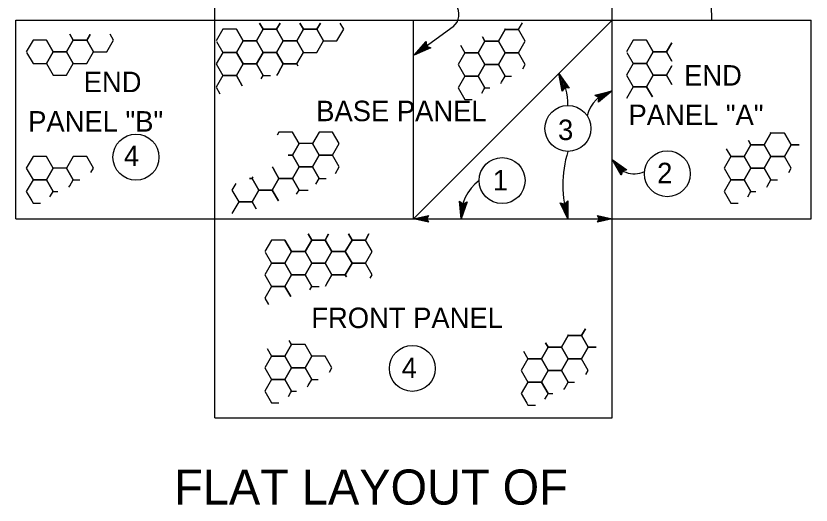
# Model space of a CAD drawing. Extents: x -894 to 866, y -472 to 714.
# Drawn here: x -239.3 to 32.7, y -201 to -33.7 of the extents above; entities that cross this region are included whole.
import ezdxf

# ---------------------------------------------------------------- set-up
doc = ezdxf.new("R2010")
doc.units = 0
for name, color, linetype in [('56 Stage 3 Anno', 7, 'Continuous'), ('57 Undefined', 7, 'Continuous'), ('60 Nongeo Data', 7, 'Continuous')]:
    doc.layers.add(name, color=color, linetype=linetype)

msp = doc.modelspace()

# ---------------------------------------------------------------- linework, layer by layer
at = {"layer": '56 Stage 3 Anno'}
for p, q in [((-89.81, -37.42), (-103.11, -47.09)), ((-103.11, -47.09), (-99.04, -42.49)), ((-101.99, -46.27), (-99.02, -42.92)), ((-100.88, -45.47), (-98.96, -43.3)), ((-99.04, -42.49), (-99.04, -42.49)), ((-99.04, -42.49), (-98.91, -44.03)), ((-97.47, -44.65), (-103.11, -47.09)), ((-97.86, -44.49), (-102, -46.28)), ((-98.26, -44.33), (-100.88, -45.47)), ((-99.76, -44.66), (-98.94, -43.73)), ((-98.6, -44.16), (-99.76, -44.66)), ((-98.91, -44.03), (-97.47, -44.65)), ((-97.47, -44.65), (-97.47, -44.65)), ((-103.11, -47.09), (-103.11, -47.09)), ((-52.5, -59.45), (-53.64, -53.41)), ((-53.64, -53.41), (-53.64, -53.41)), ((-53.64, -53.41), (-50.05, -58.4)), ((-52.26, -59.11), (-53.1, -54.68)), ((-53.09, -54.69), (-50.47, -58.32)), ((-52.02, -58.75), (-52.55, -55.95)), ((-52.55, -55.95), (-50.86, -58.3)), ((-51.59, -58.19), (-52.5, -59.45)), ((-52.5, -59.45), (-52.5, -59.45)), ((-51.78, -58.45), (-52.01, -57.22)), ((-52.01, -57.22), (-51.29, -58.22)), ((-50.05, -58.4), (-51.59, -58.19)), ((-50.05, -58.4), (-50.05, -58.4)), ((-41.31, -60.83), (-35.36, -59.3)), ((-35.36, -59.3), (-40.1, -63.21)), ((-35.36, -59.3), (-35.36, -59.3)), ((-39.99, -61.66), (-41.31, -60.83)), ((-41.31, -60.83), (-41.31, -60.83)), ((-40.96, -61.05), (-36.59, -59.93)), ((-40.58, -61.27), (-37.82, -60.56)), ((-40.27, -61.5), (-39.05, -61.18)), ((-40.1, -63.21), (-39.99, -61.66)), ((-36.59, -59.94), (-40.05, -62.79)), ((-37.82, -60.56), (-40.05, -62.4)), ((-39.05, -61.18), (-40, -61.97)), ((-40.1, -63.21), (-40.1, -63.21)), ((-32.33, -88.18), (-35.36, -82.83)), ((-35.36, -82.83), (-35.36, -82.83)), ((-35.36, -82.83), (-30.35, -86.39)), ((-32.21, -87.78), (-34.43, -83.85)), ((-34.42, -83.86), (-30.77, -86.45)), ((-32.1, -87.36), (-33.51, -84.88)), ((-33.51, -84.88), (-31.15, -86.55)), ((-31.96, -87), (-32.58, -85.9)), ((-32.58, -85.9), (-31.57, -86.62)), ((-31.87, -86.68), (-32.33, -88.18)), ((-30.35, -86.39), (-31.87, -86.68)), ((-30.35, -86.39), (-30.35, -86.39)), ((-32.33, -88.18), (-32.33, -88.18)), ((-87.03, -103.14), (-87.67, -97.02)), ((-87.67, -97.02), (-87.67, -97.02)), ((-87.67, -97.02), (-86.44, -97.97)), ((-86.88, -101.75), (-87.34, -97.3)), ((-85.02, -97.33), (-87.03, -103.14)), ((-86.71, -100.39), (-87.02, -97.51)), ((-85.4, -97.5), (-86.87, -101.77)), ((-85.78, -97.69), (-86.71, -100.39)), ((-86.56, -99.02), (-86.69, -97.79)), ((-86.14, -97.83), (-86.56, -99.02)), ((-86.44, -97.97), (-85.02, -97.33)), ((-85.02, -97.33), (-85.02, -97.33)), ((-50.53, -103.15), (-53.14, -97.58)), ((-53.14, -97.58), (-53.14, -97.58)), ((-53.14, -97.58), (-51.66, -98.07)), ((-50.84, -101.79), (-52.74, -97.73)), ((-51.13, -100.45), (-52.36, -97.83)), ((-51.66, -98.07), (-50.53, -97)), ((-51.43, -97.84), (-51.43, -99.1)), ((-51.13, -97.59), (-51.13, -100.45)), ((-50.83, -97.29), (-50.83, -101.8)), ((-50.53, -97), (-50.53, -97)), ((-50.53, -97), (-50.53, -103.15)), ((-51.43, -99.1), (-51.96, -97.98)), ((-87.03, -103.14), (-87.03, -103.14)), ((-50.53, -103.15), (-50.53, -103.15))]:
    msp.add_line(p, q, dxfattribs=at)
for centre, radius, start, end in [((-34.16, -33.97), 32.84, 357.9319, 92.0681), ((-93.36, -33.12), 5.57, 309.5283, 35.5852), ((-69.31, -63.79), 18.8, 358.3133, 33.4393), ((-32.77, -70.48), 11.46, 102.9861, 166.9809), ((-14.11, -91.61), 38.2, 162.402, 197.5895), ((-27.88, -79.52), 8.17, 203.8986, 295.587), ((-71.77, -102.3), 15.3, 126.6111, 183.1699)]:
    msp.add_arc(centre, radius, start, end, dxfattribs=at)
at = {"layer": '57 Undefined'}
for centre in [(-50.52, -72.2), (-198.28, -82.01), (-16.53, -87.68), (-73.04, -90.02), (-103.75, -154.28)]:
    msp.add_circle(centre, 7.86, dxfattribs=at)
at = {"layer": '60 Nongeo Data'}
for p, q in [((-171.35, -35.15), (-171.35, 32.85)), ((-35.35, -35.15), (-35.35, 32.85)), ((-239.35, -103.15), (-239.35, -35.15)), ((-239.35, -35.15), (-171.35, -35.15)), ((-171.35, -35.15), (-35.35, -35.15)), ((-171.35, -103.15), (-171.35, -35.15)), ((-103.35, -103.15), (-103.35, -35.15)), ((-103.35, -103.15), (-35.35, -35.15)), ((-35.35, -103.15), (-35.35, -35.15)), ((-35.35, -35.15), (32.65, -35.15)), ((32.65, -103.15), (32.65, -35.15)), ((-239.35, -103.15), (-171.35, -103.15)), ((-171.35, -103.15), (-103.35, -103.15)), ((-171.35, -171.15), (-171.35, -103.15)), ((-103.35, -103.15), (-98.25, -102.02)), ((-103.35, -103.15), (-35.35, -103.15)), ((-98.25, -104.29), (-103.35, -103.15)), ((-103.35, -103.15), (-103.35, -103.15)), ((-98.43, -103.99), (-102.18, -103.15)), ((-102.17, -103.15), (-98.45, -102.33)), ((-101, -103.15), (-98.6, -102.62)), ((-98.63, -103.68), (-101, -103.15)), ((-99.83, -103.15), (-98.8, -102.93)), ((-98.78, -103.39), (-99.83, -103.15)), ((-98.25, -102.02), (-98.93, -103.15)), ((-98.93, -103.15), (-98.25, -104.29)), ((-98.25, -102.02), (-98.25, -102.02)), ((-39.77, -103.15), (-40.45, -102.01)), ((-40.45, -102.01), (-40.45, -102.01)), ((-40.45, -102.01), (-35.35, -103.15)), ((-35.35, -103.15), (-40.45, -104.28)), ((-40.45, -104.28), (-39.77, -103.15)), ((-40.27, -102.31), (-36.52, -103.15)), ((-36.53, -103.15), (-40.25, -103.98)), ((-37.7, -103.15), (-40.1, -103.68)), ((-40.07, -102.62), (-37.7, -103.15)), ((-39.92, -102.91), (-38.87, -103.15)), ((-38.87, -103.15), (-39.9, -103.38)), ((-35.35, -171.15), (-35.35, -103.15)), ((-35.35, -103.15), (32.65, -103.15)), ((-35.35, -103.15), (-35.35, -103.15)), ((-98.25, -104.29), (-98.25, -104.29)), ((-40.45, -104.28), (-40.45, -104.28)), ((-171.35, -171.15), (-35.35, -171.15))]:
    msp.add_line(p, q, dxfattribs=at)
for points in [[(-163.94, -38.22), (-161.65, -42.19), (-157.06, -42.19), (-154.76, -38.22), (-155.97, -36.12)], [(-155.97, -36.12), (-154.76, -38.22), (-150.17, -38.22), (-148.97, -36.14)], [(-150.17, -38.22), (-147.88, -42.19), (-143.29, -42.19), (-140.99, -38.22), (-142.19, -36.14)], [(-148.99, -36.18), (-150.17, -38.22)], [(-142.19, -36.14), (-140.99, -38.22), (-136.4, -38.22), (-135.21, -36.14)], [(-135.21, -36.14), (-136.4, -38.22)], [(-136.4, -38.22), (-134.11, -42.19), (-129.52, -42.19), (-127.22, -38.22), (-128.42, -36.15)], [(-72.15, -38.14), (-72.01, -38.38), (-67.42, -38.38), (-66.11, -36.11)], [(-228.91, -42.04), (-226.62, -46.02), (-222.03, -46.02), (-219.73, -42.04), (-220.95, -39.95)], [(-220.95, -39.95), (-219.73, -42.04), (-215.14, -42.04), (-213.95, -39.97)], [(-215.14, -42.04), (-212.85, -46.02), (-208.26, -46.02), (-205.96, -42.04), (-207.16, -39.97)], [(-213.97, -40), (-215.14, -42.04)], [(-170.71, -42.39), (-168.53, -46.17), (-163.94, -46.17), (-161.65, -42.19), (-163.94, -38.22), (-168.53, -38.22), (-170.83, -42.19)], [(-157.06, -42.19), (-154.76, -46.17), (-150.17, -46.17), (-147.88, -42.19), (-150.17, -38.22), (-154.76, -38.22), (-157.06, -42.19)], [(-143.29, -42.19), (-140.99, -46.17), (-136.4, -46.17), (-134.11, -42.19), (-136.4, -38.22), (-140.99, -38.22), (-143.29, -42.19)], [(-79.74, -40.89), (-78.9, -42.36), (-74.31, -42.36), (-72.01, -38.38), (-72.15, -38.14)], [(-74.31, -42.36), (-72.01, -46.33), (-67.42, -46.33), (-65.13, -42.36), (-67.42, -38.38), (-72.01, -38.38), (-74.31, -42.36)], [(-235.69, -46.21), (-233.5, -49.99), (-228.91, -49.99), (-226.62, -46.02), (-228.91, -42.04), (-233.5, -42.04), (-235.8, -46.02)], [(-222.03, -46.02), (-219.73, -49.99), (-215.14, -49.99), (-212.85, -46.02), (-215.14, -42.04), (-219.73, -42.04), (-222.03, -46.02)], [(-163.94, -46.17), (-161.65, -50.14), (-157.06, -50.14), (-154.76, -46.17), (-157.06, -42.19), (-161.65, -42.19), (-163.94, -46.17)], [(-150.17, -46.17), (-147.88, -50.14), (-143.29, -50.14), (-140.99, -46.17), (-143.29, -42.19), (-147.88, -42.19), (-150.17, -46.17)], [(-87.32, -43.67), (-85.78, -46.33), (-81.19, -46.33), (-78.9, -42.36), (-79.74, -40.89)], [(-81.19, -46.33), (-78.9, -50.31), (-74.31, -50.31), (-72.01, -46.33), (-74.31, -42.36), (-78.9, -42.36), (-81.19, -46.33)], [(-30.42, -46.21), (-28.24, -49.99), (-23.65, -49.99), (-21.35, -46.02), (-23.65, -42.04), (-28.24, -42.04), (-30.53, -46.02)], [(-23.65, -42.04), (-21.35, -46.02), (-16.76, -46.02), (-14.94, -42.87)], [(-14.94, -42.87), (-16.76, -46.02)], [(-228.91, -49.99), (-226.62, -53.97), (-222.03, -53.97), (-219.73, -49.99), (-222.03, -46.02), (-226.62, -46.02), (-228.91, -49.99)], [(-170.83, -50.14), (-168.53, -54.12), (-163.94, -54.12), (-161.65, -50.14), (-163.94, -46.17), (-168.53, -46.17), (-170.83, -50.14)], [(-149.57, -53.08), (-147.88, -50.14), (-150.17, -46.17), (-154.76, -46.17), (-157.06, -50.14)], [(-14.94, -49.17), (-16.76, -46.02), (-21.35, -46.02), (-23.65, -49.99)], [(-16.76, -46.02), (-14.94, -49.17)], [(-88.08, -50.31), (-85.78, -54.28), (-81.19, -54.28), (-78.9, -50.31), (-81.19, -46.33), (-85.78, -46.33), (-88.08, -50.31)], [(-65.96, -51.75), (-65.13, -50.31), (-67.42, -46.33), (-72.01, -46.33), (-74.31, -50.31)], [(-155.4, -55.22), (-154.76, -54.12), (-157.06, -50.14), (-161.65, -50.14), (-163.94, -54.12)], [(-157.06, -50.14), (-154.76, -54.12), (-152.25, -54.12)], [(-142.93, -50.76), (-143.29, -50.14), (-147.88, -50.14), (-149.57, -53.08)], [(-143.29, -50.14), (-142.93, -50.76)], [(-73.21, -56.35), (-72.01, -54.28), (-74.31, -50.31), (-78.9, -50.31), (-81.19, -54.28)], [(-74.31, -50.31), (-72.01, -54.28), (-69.81, -54.28)], [(-30.53, -53.97), (-28.24, -57.94), (-23.65, -57.94), (-21.35, -53.97), (-23.65, -49.99), (-28.24, -49.99), (-30.53, -53.97)], [(-23.65, -49.99), (-21.35, -53.97), (-16.76, -53.97), (-14.94, -50.82)], [(-14.94, -50.82), (-16.76, -53.97)], [(-161.95, -57.57), (-163.94, -54.12), (-168.53, -54.12), (-170.83, -58.09)], [(-161.94, -57.59), (-163.94, -54.12), (-168.53, -54.12), (-170.83, -58.09)], [(-163.94, -54.12), (-161.95, -57.57)], [(-149.57, -53.08), (-150.17, -54.12)], [(-79.26, -58.89), (-78.9, -58.26), (-81.19, -54.28), (-85.78, -54.28), (-88.08, -58.26)], [(-81.19, -54.28), (-78.9, -58.26), (-78.01, -58.26)], [(-14.94, -57.12), (-16.76, -53.97), (-21.35, -53.97), (-23.65, -57.94)], [(-16.76, -53.97), (-14.94, -57.12)], [(-73.47, -56.8), (-73.21, -56.35)], [(-170.83, -58.09), (-169.55, -60.31)], [(-170.83, -58.09), (-169.55, -60.31)], [(-88.08, -58.26), (-86.19, -61.52)], [(-79.98, -60.14), (-79.26, -58.89)], [(-78.01, -58.26), (-77.23, -58.26)], [(-21.64, -61.42), (-23.65, -57.94), (-28.24, -57.94), (-30.53, -61.92)], [(-23.65, -57.94), (-21.65, -61.4)], [(-86.19, -61.52), (-85.78, -62.23), (-83.23, -62.23)], [(-146.2, -81.37), (-144.79, -81.37), (-142.49, -77.39), (-144.79, -73.42), (-149.38, -73.42), (-150.02, -74.54)], [(-137.9, -77.39), (-135.61, -81.37), (-131.02, -81.37), (-128.72, -77.39), (-131.02, -73.42), (-135.61, -73.42), (-137.9, -77.39)], [(11.2, -76.36), (12.04, -77.82), (16.63, -77.82), (18.93, -73.84), (18.79, -73.6)], [(16.63, -77.82), (18.93, -81.79), (23.52, -81.79), (25.81, -77.82), (23.52, -73.84), (18.93, -73.84), (16.63, -77.82)], [(23.52, -73.84), (25.81, -77.82), (28.54, -77.82)], [(-144.79, -81.37), (-142.49, -85.34), (-137.9, -85.34), (-135.61, -81.37), (-137.9, -77.39), (-142.49, -77.39), (-144.79, -81.37)], [(3.62, -79.13), (5.16, -81.79), (9.75, -81.79), (12.04, -77.82), (11.2, -76.36)], [(9.75, -81.79), (12.04, -85.77), (16.63, -85.77), (18.93, -81.79), (16.63, -77.82), (12.04, -77.82), (9.75, -81.79)], [(28.54, -77.82), (25.81, -77.82), (23.52, -81.79)], [(-151.14, -86.27), (-149.38, -89.32), (-144.79, -89.32), (-142.49, -85.34), (-144.79, -81.37), (-146.2, -81.37)], [(-130, -87.56), (-128.72, -85.34), (-131.02, -81.37), (-135.61, -81.37), (-137.9, -85.34)], [(-235.8, -85.77), (-233.5, -89.74), (-228.91, -89.74), (-226.62, -85.77), (-228.91, -81.79), (-233.5, -81.79), (-235.8, -85.77)], [(-213.68, -87.21), (-212.85, -85.77), (-215.14, -81.79), (-219.73, -81.79), (-222.03, -85.77)], [(2.86, -85.77), (5.16, -89.74), (9.75, -89.74), (12.04, -85.77), (9.75, -81.79), (5.16, -81.79), (2.86, -85.77)], [(24.98, -87.21), (25.81, -85.77), (23.52, -81.79), (18.93, -81.79), (16.63, -85.77)], [(-220.93, -91.81), (-219.73, -89.74), (-222.03, -85.77), (-226.62, -85.77), (-228.91, -89.74)], [(-222.03, -85.77), (-219.73, -89.74), (-217.53, -89.74)], [(-158.56, -89.32), (-156.26, -93.29), (-151.67, -93.29), (-149.38, -89.32), (-151.14, -86.27)], [(-151.67, -85.34), (-151.14, -86.27)], [(-136.74, -91.27), (-135.61, -89.32), (-137.9, -85.34), (-142.49, -85.34), (-144.79, -89.32)], [(-137.9, -85.34), (-135.61, -89.32), (-133.2, -89.32)], [(17.73, -91.81), (18.93, -89.74), (16.63, -85.77), (12.04, -85.77), (9.75, -89.74)], [(16.63, -85.77), (18.93, -89.74), (21.13, -89.74)], [(-226.98, -94.35), (-226.62, -93.72), (-228.91, -89.74), (-233.5, -89.74), (-235.8, -93.72)], [(-228.91, -89.74), (-226.62, -93.72), (-225.74, -93.72)], [(-165.44, -93.29), (-163.15, -97.27), (-158.56, -97.27), (-156.26, -93.29), (-158.56, -89.32), (-159.43, -89.32)], [(-159.47, -89.32), (-158.56, -89.32), (-158.24, -88.76)], [(-143.32, -94.72), (-142.49, -93.29), (-144.79, -89.32), (-149.38, -89.32), (-151.67, -93.29)], [(-144.79, -89.32), (-142.49, -93.29), (-139.43, -93.29)], [(11.68, -94.35), (12.04, -93.72), (9.75, -89.74), (5.16, -89.74), (2.86, -93.72)], [(9.75, -89.74), (12.04, -93.72), (12.92, -93.72)], [(-221.19, -92.26), (-220.93, -91.81)], [(-164.13, -91.02), (-165.44, -93.29)], [(17.47, -92.26), (17.73, -91.81)], [(-235.8, -93.72), (-233.92, -96.98)], [(-227.7, -95.6), (-226.98, -94.35)], [(-225.74, -93.72), (-224.95, -93.72)], [(-149.55, -96.96), (-151.67, -93.29), (-156.26, -93.29), (-158.56, -97.27)], [(-151.67, -93.29), (-149.55, -96.96)], [(2.86, -93.72), (4.75, -96.98)], [(10.96, -95.6), (11.68, -94.35)], [(12.92, -93.72), (13.71, -93.72)], [(-233.92, -96.98), (-233.5, -97.69), (-230.95, -97.69)], [(-157.15, -99.7), (-158.56, -97.27), (-163.15, -97.27), (-165.44, -101.24)], [(-158.56, -97.27), (-157.15, -99.7)], [(4.75, -96.98), (5.16, -97.69), (7.71, -97.69)], [(-147.33, -110.35), (-145.04, -114.33), (-140.45, -114.33), (-138.15, -110.35), (-139.36, -108.26)], [(-139.36, -108.26), (-138.15, -110.35), (-133.56, -110.35), (-132.37, -108.28)], [(-133.56, -110.35), (-131.27, -114.33), (-126.68, -114.33), (-124.38, -110.35), (-125.58, -108.28)], [(-132.39, -108.31), (-133.56, -110.35)], [(-125.58, -108.28), (-124.38, -110.35), (-119.79, -110.35), (-118.6, -108.28)], [(-118.6, -108.28), (-119.79, -110.35)], [(-154.11, -114.53), (-151.92, -118.3), (-147.33, -118.3), (-145.04, -114.33), (-147.33, -110.35), (-151.92, -110.35), (-154.22, -114.33)], [(-140.45, -114.33), (-138.15, -118.3), (-133.56, -118.3), (-131.27, -114.33), (-133.56, -110.35), (-138.15, -110.35), (-140.45, -114.33)], [(-126.68, -114.33), (-124.38, -118.3), (-119.79, -118.3), (-117.5, -114.33), (-119.79, -110.35), (-124.38, -110.35), (-126.68, -114.33)], [(-147.33, -118.3), (-145.04, -122.28), (-140.45, -122.28), (-138.15, -118.3), (-140.45, -114.33), (-145.04, -114.33), (-147.33, -118.3)], [(-133.56, -118.3), (-131.27, -122.28), (-126.68, -122.28), (-124.38, -118.3), (-126.68, -114.33), (-131.27, -114.33), (-133.56, -118.3)], [(-154.22, -122.28), (-151.92, -126.25), (-147.33, -126.25), (-145.04, -122.28), (-147.33, -118.3), (-151.92, -118.3), (-154.22, -122.28)], [(-132.96, -125.21), (-131.27, -122.28), (-133.56, -118.3), (-138.15, -118.3), (-140.45, -122.28)], [(-118.15, -123.4), (-117.5, -122.28), (-119.79, -118.3), (-124.38, -118.3), (-126.68, -122.28)], [(-138.79, -127.36), (-138.15, -126.25), (-140.45, -122.28), (-145.04, -122.28), (-147.33, -126.25)], [(-140.45, -122.28), (-138.15, -126.25), (-135.64, -126.25)], [(-126.32, -122.9), (-126.68, -122.28), (-131.27, -122.28), (-132.96, -125.21)], [(-126.68, -122.28), (-126.32, -122.9)], [(-145.34, -129.71), (-147.33, -126.25), (-151.92, -126.25), (-154.22, -130.23)], [(-145.33, -129.73), (-147.33, -126.25), (-151.92, -126.25), (-154.22, -130.23)], [(-147.33, -126.25), (-145.34, -129.71)], [(-132.96, -125.21), (-133.56, -126.25)], [(-154.22, -130.23), (-152.94, -132.45)], [(-154.22, -130.23), (-152.94, -132.45)], [(-50.57, -142.79), (-50.43, -143.03), (-45.84, -143.03), (-44.53, -140.76)], [(-44.53, -140.76), (-45.84, -143.03)], [(-58.16, -145.54), (-57.32, -147), (-52.73, -147), (-50.43, -143.03), (-50.57, -142.79)], [(-52.73, -147), (-50.43, -150.98), (-45.84, -150.98), (-43.55, -147), (-45.84, -143.03), (-50.43, -143.03), (-52.73, -147)], [(-45.84, -143.03), (-43.55, -147), (-40.82, -147)], [(-153.46, -147.44), (-151.92, -150.1), (-147.33, -150.1), (-145.04, -146.13), (-145.88, -144.67)], [(-147.33, -150.1), (-145.04, -154.08), (-140.45, -154.08), (-138.15, -150.1), (-140.45, -146.13), (-145.04, -146.13), (-147.33, -150.1)], [(-65.74, -148.32), (-64.2, -150.98), (-59.61, -150.98), (-57.32, -147), (-58.16, -145.54)], [(-59.61, -150.98), (-57.32, -154.95), (-52.73, -154.95), (-50.43, -150.98), (-52.73, -147), (-57.32, -147), (-59.61, -150.98)], [(-40.82, -147), (-43.55, -147), (-45.84, -150.98)], [(-154.22, -154.08), (-151.92, -158.05), (-147.33, -158.05), (-145.04, -154.08), (-147.33, -150.1), (-151.92, -150.1), (-154.22, -154.08)], [(-132.1, -155.52), (-131.27, -154.08), (-133.56, -150.1), (-138.15, -150.1), (-140.45, -154.08)], [(-66.5, -154.95), (-64.2, -158.93), (-59.61, -158.93), (-57.32, -154.95), (-59.61, -150.98), (-64.2, -150.98), (-66.5, -154.95)], [(-44.38, -156.4), (-43.55, -154.95), (-45.84, -150.98), (-50.43, -150.98), (-52.73, -154.95)], [(-139.35, -160.12), (-138.15, -158.05), (-140.45, -154.08), (-145.04, -154.08), (-147.33, -158.05)], [(-140.45, -154.08), (-138.15, -158.05), (-135.95, -158.05)], [(-51.63, -161), (-50.43, -158.93), (-52.73, -154.95), (-57.32, -154.95), (-59.61, -158.93)], [(-52.73, -154.95), (-50.43, -158.93), (-48.23, -158.93)], [(-145.4, -162.66), (-145.04, -162.03), (-147.33, -158.05), (-151.92, -158.05), (-154.22, -162.03)], [(-147.33, -158.05), (-145.04, -162.03), (-144.16, -162.03)], [(-139.61, -160.57), (-139.35, -160.12)], [(-57.68, -163.54), (-57.32, -162.9), (-59.61, -158.93), (-64.2, -158.93), (-66.5, -162.9)], [(-59.61, -158.93), (-57.32, -162.9), (-56.44, -162.9)], [(-154.22, -162.03), (-152.33, -165.29)], [(-146.12, -163.91), (-145.4, -162.66)], [(-144.16, -162.03), (-143.37, -162.03)], [(-66.5, -162.9), (-64.61, -166.17)], [(-56.44, -162.9), (-55.65, -162.9)], [(-51.89, -161.45), (-51.63, -161)], [(-152.33, -165.29), (-151.92, -166), (-149.37, -166)], [(-58.4, -164.78), (-57.68, -163.54)], [(-64.61, -166.17), (-64.2, -166.88), (-61.65, -166.88)]]:
    msp.add_lwpolyline(points, dxfattribs=at)

# ---------------------------------------------------------------- texts
at = {"layer": '57 Undefined'}
for s, height, p in [('END', 7, (-10.8, -57.53)), ('END', 7, (-216.16, -59.77)), ('BASE PANEL', 7, (-136.62, -69.7)), ('PANEL "A"', 7, (-29.81, -71.03)), ('PANEL "B"', 7, (-235.16, -73.27)), ('3', 7, (-53.91, -76.16)), ('4', 7, (-202.4, -85.03)), ('2', 7, (-20.01, -90.93)), ('1', 7, (-76.22, -93.39)), ('FRONT PANEL', 7, (-138.31, -140.48)), ('4', 7, (-107.39, -157.56)), ('FLAT LAYOUT OF', 12, (-185.21, -200.86))]:
    msp.add_text(s, height=height, dxfattribs=at).set_placement(p)

doc.saveas('drawing.dxf')
